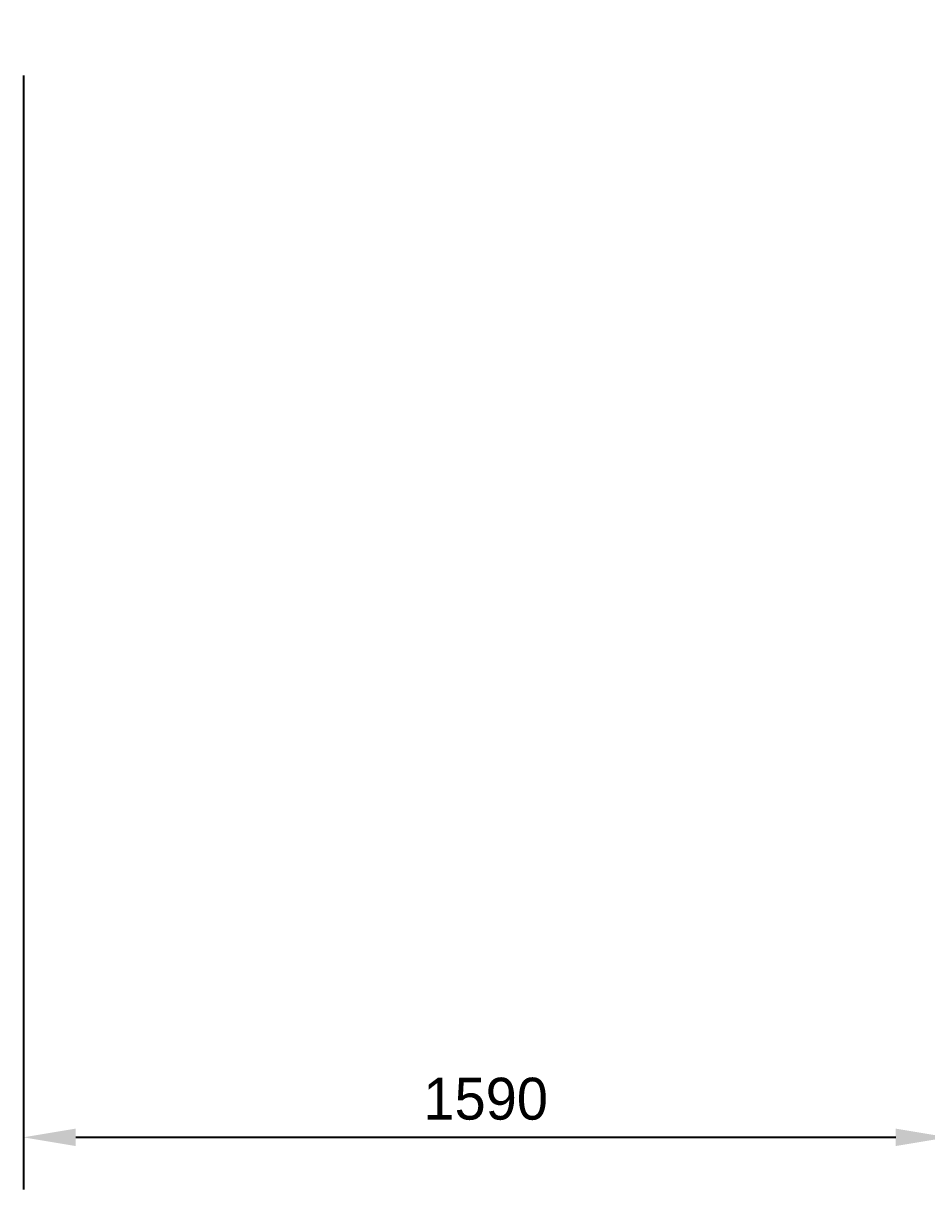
# Model space of a CAD drawing. Extents: x -2783 to 10777, y -3348 to 2247.
# Drawn here: x -2783 to -1230, y -3336 to -1329 of the extents above; entities that cross this region are included whole.
import ezdxf

# ---------------------------------------------------------------- set-up
doc = ezdxf.new("R2010")
doc.units = 0
doc.header["$LTSCALE"] = 4
doc.header["$MEASUREMENT"] = 0
doc.layers.get('0').update_dxf_attribs({"linetype": 'CONTINUOUS'})
doc.layers.get('DEFPOINTS').update_dxf_attribs({"linetype": 'CONTINUOUS'})
doc.dimstyles.new('DEFAULT', dxfattribs={"dimtxt": 2.4, "dimasz": 3, "dimexe": 3, "dimexo": 3, "dimgap": 1, "dimtad": 1, "dimdec": 0, "dimzin": 0, "dimdsep": 46, "dimtxsty": 'Standard', "dimsah": 1, "dimcen": 1, "dimclrd": 1, "dimclre": 1, "dimclrt": 6, "dimadec": 0, "dimazin": 0, "dimtfac": 1, "dimtdec": 4, "dimtofl": 0, "dimtmove": 0, "dimatfit": 3, "dimfxl": 0, "dimtolj": 1, "dimtzin": 0, "dimarcsym": 0})

# ---------------------------------------------------------------- blocks, each defined once
blk = doc.blocks.new('*D5')
at = {"linetype": 'ByBlock'}
for p, q in [((-2783.2, -1419.2), (-2783.2, -3335.9)), ((-1193.2, -1419.2), (-1193.2, -3335.9)), ((-1283.2, -3245.9), (-2693.2, -3245.9))]:
    blk.add_line(p, q, dxfattribs=at)
for points in [[(-2693.2, -3230.9), (-2693.2, -3260.9), (-2783.2, -3245.9)], [(-1283.2, -3230.9), (-1283.2, -3260.9), (-1193.2, -3245.9)]]:
    blk.add_solid(points, dxfattribs=at)
at = {"layer": 'DEFPOINTS', "color": 0, "linetype": 'ByBlock'}
for p in [(-2783.2, -1329.2), (-1193.2, -1329.2), (-2783.2, -3245.9)]:
    blk.add_point(p, dxfattribs=at)
at = {"linetype": 'ByBlock', "insert": (-1988.2, -3179.9), "char_height": 72, "attachment_point": 5}
blk.add_mtext('\\A1;1590', dxfattribs=at)

msp = doc.modelspace()

# ---------------------------------------------------------------- dimensions: what is measured, and where the dimension line sits
dim = msp.add_linear_dim(base=(-2783.2, -3245.9, 17.5), p1=(-1193.2, -1329.2, 17.5), p2=(-2783.2, -1329.2, 17.5), dimstyle='DEFAULT', override={"dimscale": 30, "dimsah": 0, "dimclrd": 256, "dimclre": 256, "dimclrt": 256})
dim.commit()
dim.dimension.update_dxf_attribs({"geometry": '*D5', "text_midpoint": (-1988.2, -3179.9, 17.5)})

doc.saveas('drawing.dxf')
